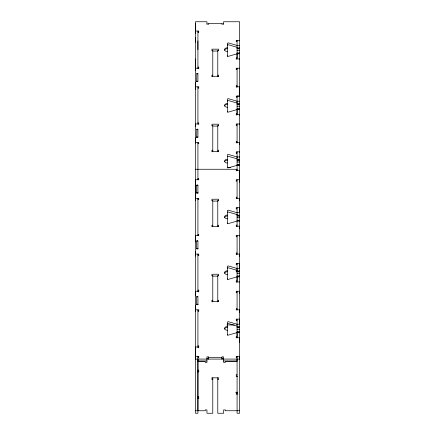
<?xml version="1.0" encoding="UTF-8"?>
<svg xmlns="http://www.w3.org/2000/svg" width="435" height="435" viewBox="0 0 435 435"><rect width="100%" height="100%" fill="white"/><g stroke="black" fill="none" stroke-linecap="round" stroke-linejoin="round"><path stroke-width="0.65" d="M195.418 358.152L195.418 348.859M195.418 311.313L195.418 305.185M195.418 251.283L195.418 255.932L195.418 254.073L198.751 254.073L198.751 255.622M195.418 241.99L195.418 236.972L195.418 237.347M195.418 143.175L195.418 137.911M195.418 124.589L195.418 126.449M195.418 82.155L195.418 89.278M195.418 69.328L195.418 70.693M195.418 68.833L195.418 58.921M195.418 42.211L195.418 37.301M195.418 23.61L195.418 33.522M195.418 355.83L195.418 353.503M195.418 349.321L195.418 346.999L198.751 346.999M195.418 295.892L195.418 291.243L198.751 291.243M197.92 410.749L197.92 359.082M197.92 49.628L197.92 40.895M237.08 394.643L237.08 391.962M237.08 360.631L237.08 359.082M239.582 332.596L237.08 332.596L237.08 336.592L236.248 336.592L236.248 337.832M237.08 324.853L237.08 324.233L228.527 321.753A0.832 0.56 0 0 0 227.358 322.264L227.358 335.195M239.582 276.839L237.08 276.839L237.08 280.836L236.248 280.836L236.248 282.076M237.08 269.716L237.08 270.951L239.582 270.951M237.08 269.096L237.08 268.477L228.527 265.997A0.832 0.56 0 0 0 227.358 266.508L227.358 279.439M237.08 157.579L237.08 156.959L228.527 154.479A0.832 0.56 0 0 0 227.358 154.99L227.358 167.926M239.582 109.566L237.08 109.566L237.08 113.562L236.248 113.562L236.248 115.112M237.08 102.442L237.08 101.203L228.527 98.723A0.832 0.56 0 0 0 227.358 99.234L227.358 112.17M239.582 53.809L237.08 53.809L237.08 57.806L236.248 57.806L236.248 59.149M239.582 342.356L239.582 337.707L236.248 337.707M239.582 312.308L239.582 309.829L236.248 309.829M239.582 293.723L239.582 291.243L236.248 291.243L236.248 292.793M239.582 256.547L239.582 254.073L236.248 254.073M239.582 235.949L239.582 235.487L236.248 235.487L236.248 236.912M239.582 228.669L239.582 226.195L236.248 226.195M239.582 200.791L239.582 198.316L236.248 198.316M239.582 182.205L239.582 170.433L236.248 170.433M239.582 152.315L239.582 151.848L236.248 151.853L236.248 153.588M239.582 144.415L239.582 142.555L236.248 142.56M239.582 124.437L239.582 123.97L236.248 123.97L236.248 125.519M239.582 115.144L239.582 114.677L236.248 114.677M239.582 96.559L239.582 86.799L236.248 86.799M239.582 68.681L239.582 68.213L236.248 68.213L236.248 69.556M239.582 59.388L239.582 58.921L236.248 58.921M196.669 81.688L196.848 73.493A0.625 0.419 -0.1 0 1 197.92 73.792L197.92 81.225A0.625 0.419 0 0 1 197.294 81.644A0.625 0.419 0 0 1 196.669 81.225L197.92 81.225M196.669 137.601L196.848 129.249A0.625 0.419 0 0 1 197.92 129.548L197.92 136.981A0.625 0.419 0 0 1 197.294 137.4A0.625 0.419 0 0 1 196.669 136.981L197.92 136.981M237.08 53.809L228.527 56.294A0.832 0.56 0 0 1 227.358 55.778M237.08 109.566L228.527 112.051A0.832 0.56 0 0 1 227.358 111.539M237.08 276.839L228.527 279.319A0.832 0.56 0 0 1 227.358 278.808M237.08 332.596L228.527 335.08A0.832 0.56 0 0 1 227.358 334.564M206.946 23.985L208.61 23.985M221.942 23.985L223.612 23.985M197.92 32.157L198.751 32.157M239.582 40.335L236.248 40.335L236.248 41.575M236.248 41.45L237.08 41.45M239.582 45.447L237.08 45.447L228.527 42.967A0.832 0.56 0 0 0 227.358 43.478L227.358 56.414M237.08 47.926L239.582 47.926M237.08 48.421L239.582 48.421M237.08 48.791L239.582 48.791M211.943 50.281L212.78 50.281L212.78 76.424M218.609 50.281L217.777 50.281L217.777 76.424M237.08 50.465L239.582 50.465M212.612 51.026L217.946 51.026M237.08 52.939L239.582 52.939M237.08 53.44L239.582 53.44M197.92 67.099L198.751 67.099L198.751 68.648M195.418 68.213L198.751 68.213M236.248 69.328L237.08 69.328M196.669 73.792L197.92 73.792M212.78 75.184L211.943 75.184L211.943 76.424M217.777 75.184L218.609 75.184L218.609 76.424M211.943 76.304L218.609 76.304M237.08 85.684L236.248 85.684L236.248 87.234M197.92 87.913L198.751 87.913M237.08 97.206L236.248 97.206L236.248 96.091L239.582 96.091L237.08 96.091L237.08 114.96M237.08 101.203L239.582 101.203M237.08 103.682L239.582 103.682M237.08 104.177L239.582 104.177M237.08 104.547L239.582 104.547M237.08 106.222L239.582 106.222M237.08 108.701L239.582 108.701M237.08 109.196L239.582 109.196M197.92 122.855L198.751 122.855L198.751 124.279M195.418 123.97L198.751 123.97M236.248 125.09L237.08 125.09M211.943 125.307L212.78 125.307L212.78 151.897M218.609 125.307L217.777 125.307L217.777 151.897M212.612 126.052L217.946 126.052M196.669 129.548L197.92 129.548M237.08 141.44L236.248 141.44L236.248 142.99M195.418 142.56L198.751 142.56L198.751 143.795M197.92 143.675L198.751 143.675M212.78 150.216L211.943 150.216L211.943 151.451M217.777 150.216L218.609 150.216L218.609 151.451M211.943 151.331L218.609 151.331M236.248 152.968L237.08 152.968M237.08 156.959L239.582 156.959M237.08 159.438L239.582 159.438M237.08 159.933L239.582 159.933M237.08 160.308L239.582 160.308M237.08 161.978L239.582 161.978M237.08 164.457L239.582 164.457M237.08 164.952L239.582 164.952M239.582 165.327L237.08 165.327L228.527 167.807A0.832 0.56 0 0 1 227.358 167.296M227.244 167.497L230.523 167.497M195.418 169.258L237.08 169.258M237.08 169.318L236.248 169.318L236.248 170.868M197.92 178.611L198.751 178.611L198.751 179.851M198.751 179.731L195.418 179.731L195.418 200.171L195.418 199.708M239.582 179.731L236.248 179.731L236.248 181.275M236.248 180.846L237.08 180.846M196.669 193.205L196.669 185.299L197.92 185.305L197.92 193.357M237.08 197.196L236.248 197.196L236.248 198.626M195.418 198.316L198.751 198.316L198.751 199.551M197.92 199.431L198.751 199.431M211.943 200.339L212.78 200.339L212.78 226.483M218.609 200.339L217.777 200.339L217.777 226.483M212.612 201.079L217.946 201.079M236.248 208.724L237.08 208.724M236.243 214.346L237.08 214.346M237.08 215.194L239.582 215.194M237.08 215.689L239.582 215.689M237.08 216.064L239.582 216.064M237.08 217.739L239.582 217.739M237.08 220.213L239.582 220.213M237.08 220.708L239.582 220.708M239.582 221.083L237.08 221.083L228.527 223.563A0.832 0.56 0 0 1 227.358 223.052M237.08 225.08L236.248 225.08L236.248 226.504M212.78 225.243L211.943 225.243L211.943 226.483M217.777 225.243L218.609 225.243L218.609 226.483M211.943 226.358L218.609 226.358M197.92 234.373L198.751 234.373L198.751 235.607M195.418 235.487L198.751 235.487M236.248 236.602L237.08 236.602M196.669 248.961L196.669 241.061L197.92 241.061L197.92 249.114M237.08 252.958L236.248 252.958L236.248 254.502M197.92 255.187L198.751 255.187M236.248 264.48L237.08 264.48M237.08 268.477L239.582 268.477L239.582 263.365L236.248 263.365L236.248 264.79M237.08 270.211L236.248 270.211L236.248 271.88L239.582 271.821M237.08 271.451L239.582 271.451M237.08 273.495L239.582 273.495M211.943 275.366L212.78 275.366L212.78 301.955M218.609 275.366L217.777 275.366L217.777 301.955M237.08 275.969L239.582 275.969M212.612 276.111L217.946 276.111M237.08 276.464L239.582 276.464M236.248 281.951L239.582 281.951M197.92 290.129L198.751 290.129L198.751 291.863M236.248 292.358L237.08 292.358M196.669 304.717L196.669 296.822L197.92 296.822L197.92 304.875M212.78 300.27L211.943 300.27L211.943 301.509M217.777 300.27L218.609 300.27L218.609 301.509M211.943 301.384L218.609 301.384M237.08 308.714L236.248 308.714L236.248 309.954M195.418 309.829L198.751 309.829L198.751 311.378M197.92 310.943L198.751 310.943M236.248 320.236L237.08 320.236M237.08 324.233L239.582 324.233L239.582 319.121L236.248 319.121L236.248 320.361M226.956 324.956L234.383 324.956M237.08 326.712L239.582 326.712M237.08 327.207L239.582 327.207M237.08 327.577L239.582 327.577M237.08 329.251L239.582 329.251M237.08 331.726L239.582 331.726M237.08 332.226L239.582 332.226M197.92 345.885L198.751 345.885L198.751 347.619M195.418 356.292L198.751 356.292L198.751 357.842M197.92 357.407L198.751 357.407M208.61 357.401L221.942 357.401M236.248 357.407L237.08 357.407M206.946 358.701L208.61 358.701M221.942 358.701L223.612 358.701M195.418 359.082L239.582 359.082L239.582 356.292L236.248 356.292L236.248 357.842M206.946 360.941L197.92 360.941L197.92 356.292M223.612 360.941L237.08 360.941M197.419 361.066L198.751 361.066M237.08 361.583L225.276 361.583L225.276 362.415L223.612 362.415L223.612 356.847L221.942 356.847L221.942 359.261M197.92 370.196L198.751 370.196L198.751 371.865L197.419 371.865M237.08 374.78L236.248 374.78L236.248 376.449L237.581 376.449M212.78 379.505L211.943 379.505L211.943 377.836L218.609 377.836L218.609 379.505L217.777 379.505M237.581 392.278L236.248 392.278L236.248 393.947L237.08 393.947M235.77 392.582L237.08 392.582M197.419 396.861L198.751 396.861L198.751 398.531L197.92 398.531M195.418 410.749L205.276 410.749L205.276 409.917L206.946 409.917L206.946 413.25L212.78 413.25L212.78 377.651M239.582 410.749L225.276 410.749L225.276 409.917L223.612 409.917L223.612 413.25L217.777 413.25L217.777 377.651M237.08 47.306L228.527 44.821A0.832 0.56 0 0 0 227.358 45.338M237.08 103.062L228.527 100.583A0.832 0.56 0 0 0 227.358 101.094M237.08 158.818L228.527 156.339A0.832 0.56 0 0 0 227.358 156.85M237.08 214.575L228.527 212.095A0.832 0.56 0 0 0 227.358 212.606M237.08 270.336L228.527 267.851A0.832 0.56 0 0 0 227.358 268.362M237.08 326.092L228.527 323.607A0.832 0.56 0 0 0 227.358 324.124M195.418 31.663L195.418 31.043L198.751 31.043L198.751 32.467M195.418 87.419L195.418 86.799L198.751 86.799L198.751 88.223M195.418 181.123L195.418 181.585M237.08 40.335L237.08 58.921M237.08 68.213L237.08 87.234M237.08 123.97L237.08 142.99M237.08 151.848L237.08 170.868M237.08 179.731L237.08 198.436M237.08 207.609L237.08 226.472M237.08 235.487L237.08 254.502M237.08 263.365L237.08 282.228M237.08 291.243L237.08 309.954M237.08 319.121L237.08 337.984M237.08 356.292L237.08 413.25L239.582 413.25L239.582 21.75L223.612 21.75L223.612 24.295M236.248 209.153L236.248 207.609L239.582 207.609L239.582 212.72L237.08 212.72L228.527 210.235A0.832 0.56 0 0 0 227.358 210.747L227.358 223.682M221.942 24.295L221.942 23.43L208.61 23.43L208.61 24.295M218.609 50.406L218.609 49.166L211.943 49.166L211.943 50.406M218.609 125.432L218.609 124.192L211.943 124.192L211.943 125.432M218.609 200.459L218.609 199.225L211.943 199.225L211.943 200.459M218.609 275.491L218.609 274.251L211.943 274.251L211.943 275.491M208.61 359.261L208.61 356.847L206.946 356.847L206.946 362.415L205.276 362.415L205.276 361.583L197.92 361.583L197.92 413.25L195.418 413.25L195.418 21.75L206.946 21.75L206.946 24.295M197.92 31.043L197.92 68.648M197.92 86.799L197.92 124.095M197.92 142.56L197.92 179.851M197.92 198.316L197.92 235.607M197.92 254.073L197.92 291.678M197.92 309.829L197.92 347.619M227.358 51.488A2.779 1.86 0 0 1 224.585 49.628A2.779 1.86 0 0 1 227.358 47.768M227.358 163A2.779 1.86 0 0 1 224.585 161.146A2.779 1.86 0 0 1 227.358 159.286M227.358 107.244A2.779 1.86 0 0 1 224.585 105.384A2.779 1.86 0 0 1 227.358 103.53M227.358 104.454A2.768 1.854 0 0 0 225.395 105.004A2.773 1.854 0 0 0 224.629 105.977M227.358 48.698A2.768 1.854 0 0 0 225.395 49.242A2.773 1.854 0 0 0 224.629 50.221M227.358 160.216A2.768 1.854 0 0 0 225.395 160.76A2.773 1.854 0 0 0 224.629 161.733M196.669 296.822A0.625 0.419 -0.1 0 1 197.294 296.404L197.523 296.431A0.625 0.419 -0.1 0 1 197.914 296.817M227.358 218.756A2.779 1.86 0 0 1 224.585 216.902A2.779 1.86 0 0 1 227.358 215.042M227.358 330.274A2.779 1.86 0 0 1 224.585 328.414A2.779 1.86 0 0 1 227.358 326.554M227.358 274.518A2.779 1.86 0 0 1 224.585 272.658A2.779 1.86 0 0 1 227.358 270.798M196.669 185.299A0.625 0.419 0 0 1 197.294 184.88A0.625 0.419 0 0 1 197.92 185.299M196.669 241.061A0.625 0.419 0 0 1 197.294 240.642L197.523 240.675A0.625 0.419 0 0 1 197.914 241.061M224.629 273.251A2.779 1.86 0 0 1 227.358 271.728M224.629 217.489A2.779 1.86 0 0 1 227.358 215.972M224.629 329.007A2.779 1.86 0 0 1 227.358 327.484M197.92 192.738L196.669 192.738L196.848 193.042A0.625 0.419 0 0 0 197.92 192.743M197.92 248.499L196.669 248.499A0.625 0.419 0 0 0 197.294 248.912A0.625 0.419 0 0 0 197.92 248.494M197.92 304.255L196.669 304.255A0.625 0.419 0 0 0 197.294 304.674A0.625 0.419 0 0 0 197.92 304.255"/></g></svg>
